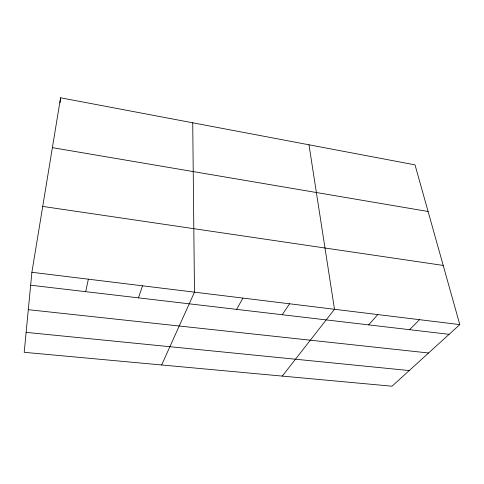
<?xml version="1.0" encoding="UTF-8"?>
<svg xmlns="http://www.w3.org/2000/svg" width="484" height="484" viewBox="0 0 484 484"><rect width="100%" height="100%" fill="white"/><g stroke="black" fill="none" stroke-linecap="round" stroke-linejoin="round"><path stroke-width="0.73" d="M31.896 272.286L24.2 352.304L392.028 386.214L459.8 324.601L415.018 164.862L60.585 97.786L31.896 272.286L459.8 324.601M60.01 102.808L60.585 97.786M85.674 291.658L88.366 279.189M138.491 297.86L142.514 285.814M161.65 364.972L194.477 292.167L192.723 122.791M236.597 309.373L242.944 298.09M282.22 314.733L289.583 303.789M282.275 376.092L334.498 309.282L308.986 144.795M368.626 324.873L377.786 314.57M409.567 329.683L419.525 319.676M26.118 332.375L409.24 370.562M28.296 309.681L428.576 352.987M30.649 285.203L449.104 334.323M42.725 206.414L443.211 265.432M52.387 147.65L428.092 211.496"/></g></svg>
